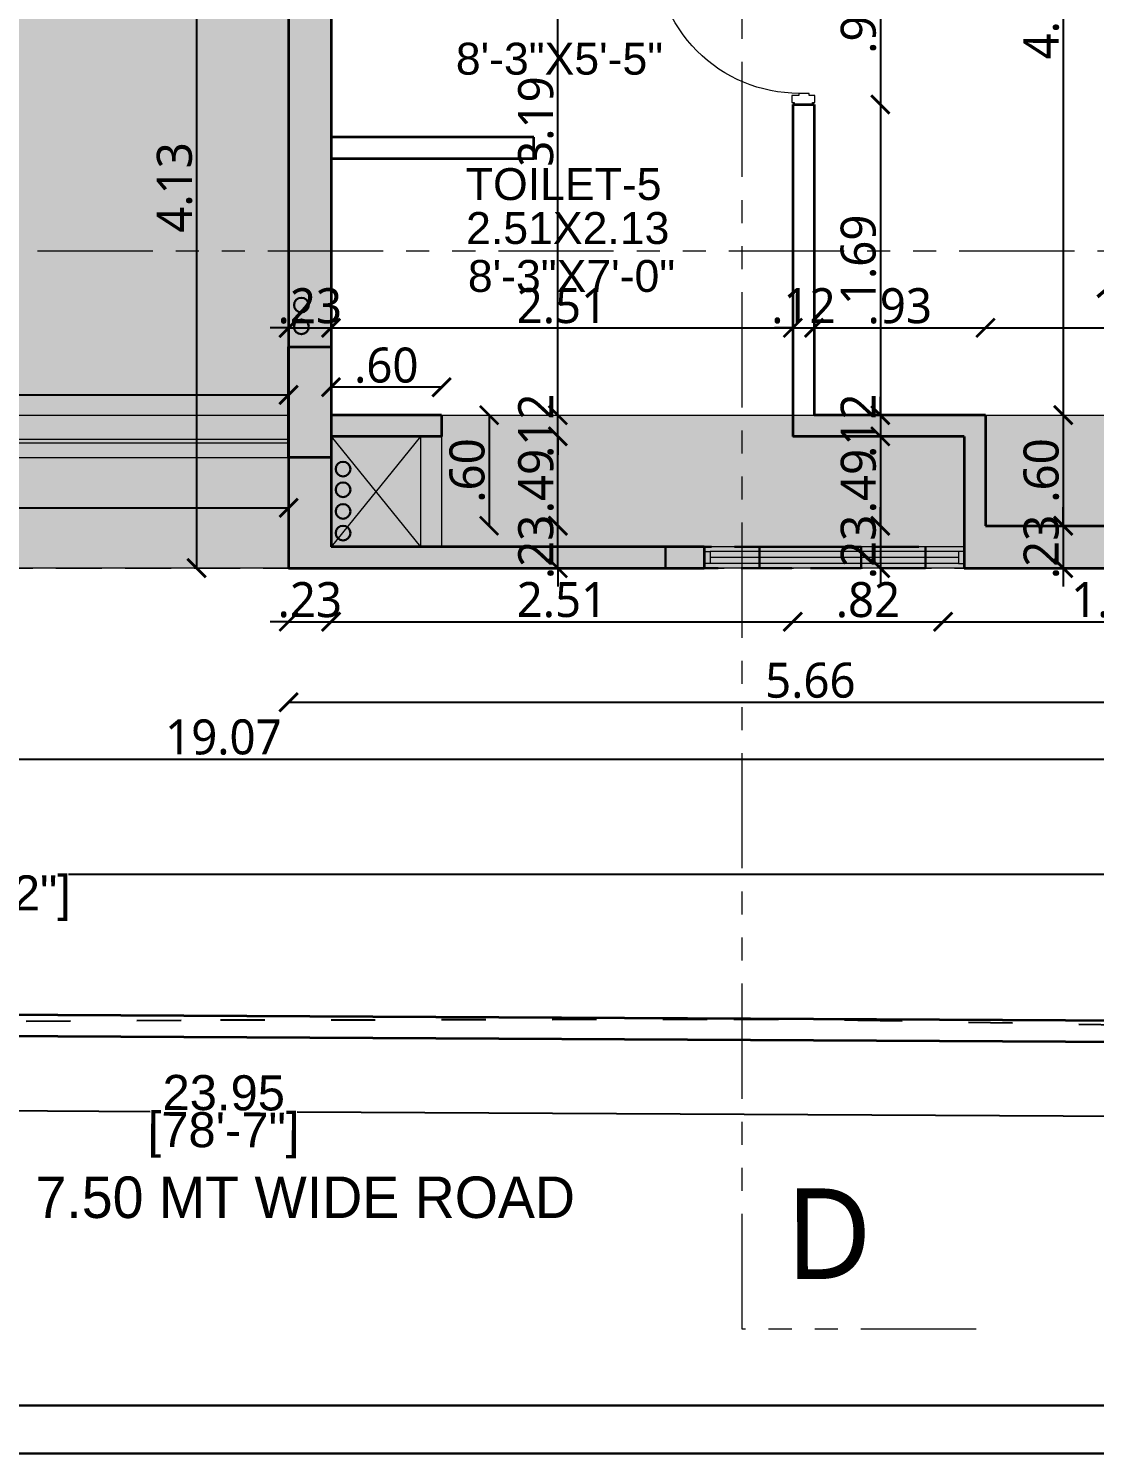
# Model space of a CAD drawing. Extents: x 2450 to 2649, y -7 to 131.
# Drawn here: x 2463.06 to 2468.84, y 77.87 to 85.6 of the extents above; entities that cross this region are included whole.
import ezdxf

# ---------------------------------------------------------------- set-up
doc = ezdxf.new("R2010")
doc.units = 0
doc.header["$MEASUREMENT"] = 0
doc.header["$PDMODE"] = 34
for name, pattern in [('ACAD_ISO03W100', [30, 12, -18]), ('HIDDEN', [0.375, 0.25, -0.125]), ('PHANTOM2', [1.25, 0.625, -0.125, 0.125, -0.125, 0.125, -0.125])]:
    doc.linetypes.add(name, pattern=pattern)
doc.layers.add('BAS LINE', color=130, linetype='Continuous')
for name, color, linetype, lineweight in [('COLUMN', 5, 'Continuous', 35), ('DOOR-WINDOW', 35, 'Continuous', 13), ('DROP', 35, 'Continuous', 13), ('masonary', 1, 'Continuous', 30), ('PIPE', 240, 'Continuous', 30), ('PLOT', 230, 'Continuous', 35), ('SECTION LINE', 3, 'PHANTOM2', 5), ('TEXT-1', 7, 'Continuous', 9), ('WALL', 30, 'Continuous', 35), ('WINDOW-LINE', 25, 'Continuous', 9)]:
    doc.layers.add(name, color=color, linetype=linetype, lineweight=lineweight)
for name, color, linetype, lineweight, true_color in [('COULMN HATCH', 7, 'Continuous', 13, 0xadadad), ('DIM_1', 7, 'Continuous', 13, 0x000000), ('HEATCH BEAM BOTTOM', 7, 'Continuous', 13, 0x92bdc9), ('R.C.C PROJATION', 7, 'HIDDEN', 13, 0xa32900), ('RAILING', 7, 'Continuous', 5, 0x994d00), ('SHEET', 7, 'Continuous', 30, 0x121212)]:
    doc.layers.add(name, color=color, linetype=linetype, lineweight=lineweight, true_color=true_color)
doc.styles.add('AR', font='arial.ttf')
doc.styles.add('ARIAL', font='arial.ttf')
doc.styles.add('COMPLEX', font='complex.shx')
doc.styles.get("Standard").update_dxf_attribs({"font": 'malgunsl.ttf'})
doc.dimstyles.new('2310', dxfattribs={"dimtxt": 0.19, "dimasz": 0.08, "dimexe": 0.18, "dimexo": 0.0625, "dimgap": 0.005, "dimtad": 0, "dimzin": 0, "dimdsep": 46, "dimtxsty": 'AR', "dimblk": 'ARCHTICK', "dimcen": 0.09, "dimse1": 1, "dimse2": 1, "dimaunit": 1, "dimadec": 4, "dimazin": 0, "dimtfac": 1, "dimtofl": 0, "dimtmove": 0, "dimatfit": 3, "dimfxl": 0.18, "dimtolj": 1, "dimtzin": 0, "dimarcsym": 0})
doc.dimstyles.new('R07', dxfattribs={"dimtxt": 0.19, "dimasz": 0.1, "dimexe": 0.18, "dimexo": 0.0625, "dimgap": 0.02, "dimtad": 1, "dimzin": 4, "dimdsep": 46, "dimtxsty": 'Standard', "dimblk": 'ARCHTICK', "dimcen": 0, "dimse1": 1, "dimse2": 1, "dimclrd": 256, "dimclre": 48, "dimclrt": 256, "dimadec": 0, "dimazin": 0, "dimtm": 1e-09, "dimtfac": 1, "dimtix": 1, "dimtmove": 1, "dimatfit": 3, "dimfxl": 0.18, "dimtolj": 1, "dimtzin": 0, "dimlwe": 15, "dimarcsym": 0})

# ---------------------------------------------------------------- blocks, each defined once
blk = doc.blocks.new('*U81')
at = {"layer": 'WINDOW-LINE'}
for p, q in [((175536.9, -38804.34), (175536.9, -38693.94)), ((175545.9, -38804.34), (175545.9, -38693.94))]:
    blk.add_line(p, q, dxfattribs=at)
at = {"layer": 'WINDOW-LINE', "color": 35, "true_color": 0x9d754d}
for p, q in [((175538.9, -38801.84), (175538.9, -38696.44)), ((175543.9, -38801.84), (175543.9, -38696.44))]:
    blk.add_line(p, q, dxfattribs=at)
at = {"layer": 'WINDOW-LINE', "color": 4, "true_color": 0x24ffff}
blk.add_line((175541.4, -38801.84), (175541.4, -38696.44), dxfattribs=at)
at = {"layer": 'WINDOW-LINE'}
for points in [[(175536.9, -38693.94), (175545.9, -38693.94), (175545.9, -38693.94), (175536.9, -38693.94)], [(175536.9, -38804.34), (175545.9, -38804.34), (175545.9, -38804.34), (175536.9, -38804.34)]]:
    blk.add_lwpolyline(points, close=True, dxfattribs=at)
at = {"layer": 'WINDOW-LINE', "color": 35, "true_color": 0x9d754d}
for points in [[(175538.9, -38693.94), (175543.9, -38693.94), (175543.9, -38696.44), (175538.9, -38696.44)], [(175538.9, -38804.34), (175543.9, -38804.34), (175543.9, -38801.84), (175538.9, -38801.84)]]:
    blk.add_lwpolyline(points, close=True, dxfattribs=at)
blk = doc.blocks.new('_ArchTick')
at = {"color": 0, "linetype": 'ByBlock', "const_width": 0.15}
blk.add_lwpolyline([(-0.5, -0.5), (0.5, 0.5)], dxfattribs=at)
blk = doc.blocks.new('*D3252')
at = {"layer": 'DEFPOINTS', "color": 0, "transparency": 16777216}
for p in [(2470.1301, 81.0104), (2455.1828, 80.6085), (2470.1301, 80.5315)]:
    blk.add_point(p, dxfattribs=at)
at = {"layer": 'DIM_1', "color": 0, "lineweight": -2, "transparency": 16777216}
for p, q in [((2455.1828, 81.0104), (2462.0359, 81.0104)), ((2470.1301, 81.0104), (2463.277, 81.0104))]:
    blk.add_line(p, q, dxfattribs=at)
at = {"layer": 'DIM_1', "color": 0, "lineweight": -2, "transparency": 16777216, "xscale": 0.08, "yscale": 0.08, "zscale": 0.08, "rotation": 180}
blk.add_blockref('_ArchTick', (2455.1828, 81.0104), dxfattribs=at)
at = {"layer": 'DIM_1', "color": 0, "lineweight": -2, "transparency": 16777216, "xscale": 0.08, "yscale": 0.08, "zscale": 0.08}
blk.add_blockref('_ArchTick', (2470.1301, 81.0104), dxfattribs=at)
at = {"layer": 'DIM_1', "color": 0, "transparency": 16777216, "char_height": 0.19, "attachment_point": 5, "style": 'AR'}
for s, insert in [('\\A1;14.95', (2462.6565, 81.1124)), ('\\A1;[49\'-0 1/2"]', (2462.6565, 80.8824))]:
    blk.add_mtext(s, dxfattribs=dict(at, insert=insert))
blk = doc.blocks.new('*D3256')
at = {"layer": 'DEFPOINTS', "color": 0, "transparency": 16777216}
for p in [(2452.1457, 80.1931), (2476.0943, 80.0688), (2452.1436, 79.786)]:
    blk.add_point(p, dxfattribs=at)
at = {"layer": 'DIM_1', "color": 0, "lineweight": -2, "transparency": 16777216}
for p, q in [((2452.1436, 79.786), (2463.7187, 79.7259)), ((2476.0922, 79.6617), (2464.5171, 79.7217))]:
    blk.add_line(p, q, dxfattribs=at)
at = {"layer": 'DIM_1', "color": 0, "lineweight": -2, "transparency": 16777216, "xscale": 0.08, "yscale": 0.08, "zscale": 0.08}
for p, rotation in [((2452.1436, 79.786), 179.7026659752107), ((2476.0922, 79.6617), 359.7026659752107)]:
    blk.add_blockref('_ArchTick', p, dxfattribs=dict(at, rotation=rotation))
at = {"layer": 'DIM_1', "color": 0, "transparency": 16777216, "char_height": 0.19, "attachment_point": 5, "rotation": 359.70267, "style": 'AR'}
for s, insert in [('\\A1;23.95', (2464.1184, 79.8259)), ('\\A1;[78\'-7"]', (2464.1172, 79.5971))]:
    blk.add_mtext(s, dxfattribs=dict(at, insert=insert))
blk = doc.blocks.new('*U14')
at = {"layer": 'DOOR-WINDOW'}
for points in [[(0.0492, 0.804), (0.0492, 0.0263), (0.0605, 0.0263), (0.0605, 0.804), (0.0492, 0.804)], [(0, 0.05), (0, -0.05), (0.0105, -0.05), (0.0105, -0.0625), (0.048, -0.0625), (0.048, -0.0313), (0.0605, -0.0313), (0.0605, 0.025), (0.048, 0.025), (0.048, 0.0625), (0.0105, 0.0625), (0.0105, 0.05)], [(0.9, 0.05), (0.9, -0.05), (0.8895, -0.05), (0.8895, -0.0625), (0.852, -0.0625), (0.852, -0.0313), (0.8395, -0.0313), (0.8395, 0.025), (0.852, 0.025), (0.852, 0.0625), (0.8895, 0.0625), (0.8895, 0.05)]]:
    blk.add_lwpolyline(points, close=True, dxfattribs=at)
blk.add_arc((0.0605, 0.025), 0.779, 360, 90.36666, dxfattribs=at)
blk = doc.blocks.new('*D3669')
at = {"layer": 'DEFPOINTS', "color": 0, "transparency": 16777216}
for p in [(2464.4701, 83.2724), (2464.7001, 83.2724), (2464.7001, 82.3817)]:
    blk.add_point(p, dxfattribs=at)
at = {"layer": 'DIM_1', "lineweight": -2, "transparency": 16777216}
for p, q in [((2464.4701, 82.3817), (2464.3701, 82.3817)), ((2464.4701, 82.3817), (2464.7001, 82.3817)), ((2464.7001, 82.3817), (2464.8001, 82.3817))]:
    blk.add_line(p, q, dxfattribs=at)
at = {"layer": 'DIM_1', "lineweight": -2, "transparency": 16777216, "xscale": 0.1, "yscale": 0.1, "zscale": 0.1}
blk.add_blockref('_ArchTick', (2464.4701, 82.3817), dxfattribs=at)
at = {"layer": 'DIM_1', "lineweight": -2, "transparency": 16777216, "xscale": 0.1, "yscale": 0.1, "zscale": 0.1, "rotation": 180}
blk.add_blockref('_ArchTick', (2464.7001, 82.3817), dxfattribs=at)
at = {"layer": 'DIM_1', "transparency": 16777216, "insert": (2464.5851, 82.5), "char_height": 0.19, "attachment_point": 5}
blk.add_mtext('\\A1;.23', dxfattribs=at)
blk = doc.blocks.new('*D3670')
at = {"layer": 'DEFPOINTS', "color": 0, "transparency": 16777216}
for p in [(2464.7001, 83.2724), (2467.2051, 82.6724), (2467.2051, 82.3817)]:
    blk.add_point(p, dxfattribs=at)
at = {"layer": 'DIM_1', "lineweight": -2, "transparency": 16777216}
blk.add_line((2464.7001, 82.3817), (2467.2051, 82.3817), dxfattribs=at)
at = {"layer": 'DIM_1', "lineweight": -2, "transparency": 16777216, "xscale": 0.1, "yscale": 0.1, "zscale": 0.1, "rotation": 180}
blk.add_blockref('_ArchTick', (2464.7001, 82.3817), dxfattribs=at)
at = {"layer": 'DIM_1', "lineweight": -2, "transparency": 16777216, "xscale": 0.1, "yscale": 0.1, "zscale": 0.1}
blk.add_blockref('_ArchTick', (2467.2051, 82.3817), dxfattribs=at)
at = {"layer": 'DIM_1', "transparency": 16777216, "insert": (2465.9526, 82.5005), "char_height": 0.19, "attachment_point": 5}
blk.add_mtext('\\A1;2.51', dxfattribs=at)
blk = doc.blocks.new('*D3671')
at = {"layer": 'DEFPOINTS', "color": 0, "transparency": 16777216}
for p in [(2467.2051, 82.6724), (2468.0201, 82.6724), (2468.0201, 82.3817)]:
    blk.add_point(p, dxfattribs=at)
at = {"layer": 'DIM_1', "lineweight": -2, "transparency": 16777216}
blk.add_line((2467.2051, 82.3817), (2468.0201, 82.3817), dxfattribs=at)
at = {"layer": 'DIM_1', "lineweight": -2, "transparency": 16777216, "xscale": 0.1, "yscale": 0.1, "zscale": 0.1, "rotation": 180}
blk.add_blockref('_ArchTick', (2467.2051, 82.3817), dxfattribs=at)
at = {"layer": 'DIM_1', "lineweight": -2, "transparency": 16777216, "xscale": 0.1, "yscale": 0.1, "zscale": 0.1}
blk.add_blockref('_ArchTick', (2468.0201, 82.3817), dxfattribs=at)
at = {"layer": 'DIM_1', "transparency": 16777216, "insert": (2467.6126, 82.5), "char_height": 0.19, "attachment_point": 5}
blk.add_mtext('\\A1;.82', dxfattribs=at)
blk = doc.blocks.new('*D3672')
at = {"layer": 'DEFPOINTS', "color": 0, "transparency": 16777216}
for p in [(2469.9001, 83.0874), (2468.0201, 82.6724), (2469.9001, 82.3817)]:
    blk.add_point(p, dxfattribs=at)
at = {"layer": 'DIM_1', "lineweight": -2, "transparency": 16777216}
blk.add_line((2468.0201, 82.3817), (2469.9001, 82.3817), dxfattribs=at)
at = {"layer": 'DIM_1', "lineweight": -2, "transparency": 16777216, "xscale": 0.1, "yscale": 0.1, "zscale": 0.1, "rotation": 180}
blk.add_blockref('_ArchTick', (2468.0201, 82.3817), dxfattribs=at)
at = {"layer": 'DIM_1', "lineweight": -2, "transparency": 16777216, "xscale": 0.1, "yscale": 0.1, "zscale": 0.1}
blk.add_blockref('_ArchTick', (2469.9001, 82.3817), dxfattribs=at)
at = {"layer": 'DIM_1', "transparency": 16777216, "insert": (2468.9601, 82.5005), "char_height": 0.19, "attachment_point": 5}
blk.add_mtext('\\A1;1.88', dxfattribs=at)
blk = doc.blocks.new('*D3677')
at = {"layer": 'DEFPOINTS', "color": 0, "transparency": 16777216}
for p in [(2464.4701, 82.9724), (2470.1301, 82.9724), (2470.1301, 81.9447)]:
    blk.add_point(p, dxfattribs=at)
at = {"layer": 'DIM_1', "lineweight": -2, "transparency": 16777216}
blk.add_line((2464.4701, 81.9447), (2470.1301, 81.9447), dxfattribs=at)
at = {"layer": 'DIM_1', "lineweight": -2, "transparency": 16777216, "xscale": 0.1, "yscale": 0.1, "zscale": 0.1, "rotation": 180}
blk.add_blockref('_ArchTick', (2464.4701, 81.9447), dxfattribs=at)
at = {"layer": 'DIM_1', "lineweight": -2, "transparency": 16777216, "xscale": 0.1, "yscale": 0.1, "zscale": 0.1}
blk.add_blockref('_ArchTick', (2470.1301, 81.9447), dxfattribs=at)
at = {"layer": 'DIM_1', "transparency": 16777216, "insert": (2467.3001, 82.0629), "char_height": 0.19, "attachment_point": 5}
blk.add_mtext('\\A1;5.66', dxfattribs=at)
blk = doc.blocks.new('*D3680')
at = {"layer": 'DEFPOINTS', "color": 0, "transparency": 16777216}
for p in [(2464.4701, 83.9724), (2464.4701, 83.6119), (2458.7028, 83.5024)]:
    blk.add_point(p, dxfattribs=at)
at = {"layer": 'DIM_1', "lineweight": -2, "transparency": 16777216}
blk.add_line((2458.7028, 83.6119), (2464.4701, 83.6119), dxfattribs=at)
at = {"layer": 'DIM_1', "lineweight": -2, "transparency": 16777216, "xscale": 0.1, "yscale": 0.1, "zscale": 0.1, "rotation": 180}
blk.add_blockref('_ArchTick', (2458.7028, 83.6119), dxfattribs=at)
at = {"layer": 'DIM_1', "lineweight": -2, "transparency": 16777216, "xscale": 0.1, "yscale": 0.1, "zscale": 0.1}
blk.add_blockref('_ArchTick', (2464.4701, 83.6119), dxfattribs=at)
at = {"layer": 'DIM_1', "transparency": 16777216, "insert": (2461.5865, 83.7285), "char_height": 0.19, "attachment_point": 5}
blk.add_mtext('\\A1;5.77', dxfattribs=at)
blk = doc.blocks.new('*D3314')
at = {"layer": 'DEFPOINTS', "color": 0, "transparency": 16777216}
for p in [(2464.4701, 86.8024), (2463.971, 82.6724), (2464.4701, 82.6724)]:
    blk.add_point(p, dxfattribs=at)
at = {"layer": 'DIM_1', "lineweight": -2, "transparency": 16777216}
blk.add_line((2463.971, 86.8024), (2463.971, 82.6724), dxfattribs=at)
at = {"layer": 'DIM_1', "lineweight": -2, "transparency": 16777216, "xscale": 0.1, "yscale": 0.1, "zscale": 0.1}
for p, rotation in [((2463.971, 86.8024), 90), ((2463.971, 82.6724), 270)]:
    blk.add_blockref('_ArchTick', p, dxfattribs=dict(at, rotation=rotation))
at = {"layer": 'DIM_1', "transparency": 16777216, "insert": (2463.8522, 84.7374), "char_height": 0.19, "attachment_point": 5, "rotation": 90}
blk.add_mtext('\\A1;4.13', dxfattribs=at)
blk = doc.blocks.new('*D3326')
at = {"layer": 'DEFPOINTS', "color": 0, "transparency": 16777216}
for p in [(2467.2626, 86.0874), (2467.2626, 85.1874), (2467.6797, 85.1874)]:
    blk.add_point(p, dxfattribs=at)
at = {"layer": 'DIM_1', "lineweight": -2, "transparency": 16777216}
blk.add_line((2467.6797, 86.0874), (2467.6797, 85.1874), dxfattribs=at)
at = {"layer": 'DIM_1', "lineweight": -2, "transparency": 16777216, "xscale": 0.1, "yscale": 0.1, "zscale": 0.1}
for p, rotation in [((2467.6797, 86.0874), 90), ((2467.6797, 85.1874), 270)]:
    blk.add_blockref('_ArchTick', p, dxfattribs=dict(at, rotation=rotation))
at = {"layer": 'DIM_1', "transparency": 16777216, "insert": (2467.5614, 85.6374), "char_height": 0.19, "attachment_point": 5, "rotation": 90}
blk.add_mtext('\\A1;.90', dxfattribs=at)
blk = doc.blocks.new('*D3327')
at = {"layer": 'DEFPOINTS', "color": 0, "transparency": 16777216}
for p in [(2467.2626, 85.1874), (2467.3201, 83.5024), (2467.6797, 83.5024)]:
    blk.add_point(p, dxfattribs=at)
at = {"layer": 'DIM_1', "lineweight": -2, "transparency": 16777216}
blk.add_line((2467.6797, 85.1874), (2467.6797, 83.5024), dxfattribs=at)
at = {"layer": 'DIM_1', "lineweight": -2, "transparency": 16777216, "xscale": 0.1, "yscale": 0.1, "zscale": 0.1}
for p, rotation in [((2467.6797, 85.1874), 90), ((2467.6797, 83.5024), 270)]:
    blk.add_blockref('_ArchTick', p, dxfattribs=dict(at, rotation=rotation))
at = {"layer": 'DIM_1', "transparency": 16777216, "insert": (2467.561, 84.3449), "char_height": 0.19, "attachment_point": 5, "rotation": 90}
blk.add_mtext('\\A1;1.69', dxfattribs=at)
blk = doc.blocks.new('*D3328')
at = {"layer": 'DEFPOINTS', "color": 0, "transparency": 16777216}
for p in [(2467.3201, 83.5024), (2467.3201, 83.3874), (2467.6797, 83.3874)]:
    blk.add_point(p, dxfattribs=at)
at = {"layer": 'DIM_1', "lineweight": -2, "transparency": 16777216}
for p, q in [((2467.6797, 83.5024), (2467.6797, 83.6024)), ((2467.6797, 83.5024), (2467.6797, 83.3874)), ((2467.6797, 83.3874), (2467.6797, 83.2874))]:
    blk.add_line(p, q, dxfattribs=at)
at = {"layer": 'DIM_1', "lineweight": -2, "transparency": 16777216, "xscale": 0.1, "yscale": 0.1, "zscale": 0.1}
for p, rotation in [((2467.6797, 83.5024), 270), ((2467.6797, 83.3874), 90)]:
    blk.add_blockref('_ArchTick', p, dxfattribs=dict(at, rotation=rotation))
at = {"layer": 'DIM_1', "transparency": 16777216, "insert": (2467.5612, 83.4449), "char_height": 0.19, "attachment_point": 5, "rotation": 90}
blk.add_mtext('\\A1;.12', dxfattribs=at)
blk = doc.blocks.new('*D3329')
at = {"layer": 'DEFPOINTS', "color": 0, "transparency": 16777216}
for p in [(2467.3201, 83.3874), (2467.2051, 82.9024), (2467.6797, 82.9024)]:
    blk.add_point(p, dxfattribs=at)
at = {"layer": 'DIM_1', "lineweight": -2, "transparency": 16777216}
blk.add_line((2467.6797, 83.3874), (2467.6797, 82.9024), dxfattribs=at)
at = {"layer": 'DIM_1', "lineweight": -2, "transparency": 16777216, "xscale": 0.1, "yscale": 0.1, "zscale": 0.1}
for p, rotation in [((2467.6797, 83.3874), 90), ((2467.6797, 82.9024), 270)]:
    blk.add_blockref('_ArchTick', p, dxfattribs=dict(at, rotation=rotation))
at = {"layer": 'DIM_1', "transparency": 16777216, "insert": (2467.5615, 83.1449), "char_height": 0.19, "attachment_point": 5, "rotation": 90}
blk.add_mtext('\\A1;.49', dxfattribs=at)
blk = doc.blocks.new('*D3330')
at = {"layer": 'DEFPOINTS', "color": 0, "transparency": 16777216}
for p in [(2467.2051, 82.9024), (2467.2051, 82.6724), (2467.6797, 82.6724)]:
    blk.add_point(p, dxfattribs=at)
at = {"layer": 'DIM_1', "lineweight": -2, "transparency": 16777216}
for p, q in [((2467.6797, 82.9024), (2467.6797, 83.0024)), ((2467.6797, 82.9024), (2467.6797, 82.6724)), ((2467.6797, 82.6724), (2467.6797, 82.5724))]:
    blk.add_line(p, q, dxfattribs=at)
at = {"layer": 'DIM_1', "lineweight": -2, "transparency": 16777216, "xscale": 0.1, "yscale": 0.1, "zscale": 0.1}
for p, rotation in [((2467.6797, 82.9024), 270), ((2467.6797, 82.6724), 90)]:
    blk.add_blockref('_ArchTick', p, dxfattribs=dict(at, rotation=rotation))
at = {"layer": 'DIM_1', "transparency": 16777216, "insert": (2467.5614, 82.7874), "char_height": 0.19, "attachment_point": 5, "rotation": 90}
blk.add_mtext('\\A1;.23', dxfattribs=at)
blk = doc.blocks.new('*D3331')
at = {"layer": 'DEFPOINTS', "color": 0, "transparency": 16777216}
for p in [(2465.9305, 82.9024), (2466.1001, 82.9024), (2466.1001, 82.6724)]:
    blk.add_point(p, dxfattribs=at)
at = {"layer": 'DIM_1', "lineweight": -2, "transparency": 16777216}
for p, q in [((2465.9305, 82.9024), (2465.9305, 83.0024)), ((2465.9305, 82.6724), (2465.9305, 82.9024)), ((2465.9305, 82.6724), (2465.9305, 82.5724))]:
    blk.add_line(p, q, dxfattribs=at)
at = {"layer": 'DIM_1', "lineweight": -2, "transparency": 16777216, "xscale": 0.1, "yscale": 0.1, "zscale": 0.1}
for p, rotation in [((2465.9305, 82.9024), 270), ((2465.9305, 82.6724), 90)]:
    blk.add_blockref('_ArchTick', p, dxfattribs=dict(at, rotation=rotation))
at = {"layer": 'DIM_1', "transparency": 16777216, "insert": (2465.8122, 82.7874), "char_height": 0.19, "attachment_point": 5, "rotation": 90}
blk.add_mtext('\\A1;.23', dxfattribs=at)
blk = doc.blocks.new('*D3332')
at = {"layer": 'DEFPOINTS', "color": 0, "transparency": 16777216}
for p in [(2465.3001, 83.3874), (2465.9305, 83.3874), (2466.1001, 82.9024)]:
    blk.add_point(p, dxfattribs=at)
at = {"layer": 'DIM_1', "lineweight": -2, "transparency": 16777216}
blk.add_line((2465.9305, 82.9024), (2465.9305, 83.3874), dxfattribs=at)
at = {"layer": 'DIM_1', "lineweight": -2, "transparency": 16777216, "xscale": 0.1, "yscale": 0.1, "zscale": 0.1}
for p, rotation in [((2465.9305, 83.3874), 90), ((2465.9305, 82.9024), 270)]:
    blk.add_blockref('_ArchTick', p, dxfattribs=dict(at, rotation=rotation))
at = {"layer": 'DIM_1', "transparency": 16777216, "insert": (2465.8122, 83.1449), "char_height": 0.19, "attachment_point": 5, "rotation": 90}
blk.add_mtext('\\A1;.49', dxfattribs=at)
blk = doc.blocks.new('*D3333')
at = {"layer": 'DEFPOINTS', "color": 0, "transparency": 16777216}
for p in [(2465.3001, 83.5024), (2465.9305, 83.5024), (2465.3001, 83.3874)]:
    blk.add_point(p, dxfattribs=at)
at = {"layer": 'DIM_1', "lineweight": -2, "transparency": 16777216}
for p, q in [((2465.9305, 83.5024), (2465.9305, 83.6024)), ((2465.9305, 83.3874), (2465.9305, 83.5024)), ((2465.9305, 83.3874), (2465.9305, 83.2874))]:
    blk.add_line(p, q, dxfattribs=at)
at = {"layer": 'DIM_1', "lineweight": -2, "transparency": 16777216, "xscale": 0.1, "yscale": 0.1, "zscale": 0.1}
for p, rotation in [((2465.9305, 83.5024), 270), ((2465.9305, 83.3874), 90)]:
    blk.add_blockref('_ArchTick', p, dxfattribs=dict(at, rotation=rotation))
at = {"layer": 'DIM_1', "transparency": 16777216, "insert": (2465.812, 83.4449), "char_height": 0.19, "attachment_point": 5, "rotation": 90}
blk.add_mtext('\\A1;.12', dxfattribs=at)
blk = doc.blocks.new('*D3334')
at = {"layer": 'DEFPOINTS', "color": 0, "transparency": 16777216}
for p in [(2465.5626, 86.6874), (2465.9305, 86.6874), (2465.3001, 83.5024)]:
    blk.add_point(p, dxfattribs=at)
at = {"layer": 'DIM_1', "lineweight": -2, "transparency": 16777216}
blk.add_line((2465.9305, 83.5024), (2465.9305, 86.6874), dxfattribs=at)
at = {"layer": 'DIM_1', "lineweight": -2, "transparency": 16777216, "xscale": 0.1, "yscale": 0.1, "zscale": 0.1}
for p, rotation in [((2465.9305, 86.6874), 90), ((2465.9305, 83.5024), 270)]:
    blk.add_blockref('_ArchTick', p, dxfattribs=dict(at, rotation=rotation))
at = {"layer": 'DIM_1', "transparency": 16777216, "insert": (2465.8116, 85.0949), "char_height": 0.19, "attachment_point": 5, "rotation": 90}
blk.add_mtext('\\A1;3.19', dxfattribs=at)
blk = doc.blocks.new('*D3348')
at = {"layer": 'DEFPOINTS', "color": 0, "transparency": 16777216}
for p in [(2468.3401, 87.8524), (2468.2501, 83.5024), (2468.6716, 83.5024)]:
    blk.add_point(p, dxfattribs=at)
at = {"layer": 'DIM_1', "lineweight": -2, "transparency": 16777216}
blk.add_line((2468.6716, 87.8524), (2468.6716, 83.5024), dxfattribs=at)
at = {"layer": 'DIM_1', "lineweight": -2, "transparency": 16777216, "xscale": 0.1, "yscale": 0.1, "zscale": 0.1}
for p, rotation in [((2468.6716, 87.8524), 90), ((2468.6716, 83.5024), 270)]:
    blk.add_blockref('_ArchTick', p, dxfattribs=dict(at, rotation=rotation))
at = {"layer": 'DIM_1', "transparency": 16777216, "insert": (2468.5533, 85.6774), "char_height": 0.19, "attachment_point": 5, "rotation": 90}
blk.add_mtext('\\A1;4.35', dxfattribs=at)
blk = doc.blocks.new('*D3349')
at = {"layer": 'DEFPOINTS', "color": 0, "transparency": 16777216}
for p in [(2468.2501, 83.5024), (2468.2501, 82.9024), (2468.6716, 82.9024)]:
    blk.add_point(p, dxfattribs=at)
at = {"layer": 'DIM_1', "lineweight": -2, "transparency": 16777216}
blk.add_line((2468.6716, 83.5024), (2468.6716, 82.9024), dxfattribs=at)
at = {"layer": 'DIM_1', "lineweight": -2, "transparency": 16777216, "xscale": 0.1, "yscale": 0.1, "zscale": 0.1}
for p, rotation in [((2468.6716, 83.5024), 90), ((2468.6716, 82.9024), 270)]:
    blk.add_blockref('_ArchTick', p, dxfattribs=dict(at, rotation=rotation))
at = {"layer": 'DIM_1', "transparency": 16777216, "insert": (2468.5533, 83.2024), "char_height": 0.19, "attachment_point": 5, "rotation": 90}
blk.add_mtext('\\A1;.60', dxfattribs=at)
blk = doc.blocks.new('*D3350')
at = {"layer": 'DEFPOINTS', "color": 0, "transparency": 16777216}
for p in [(2468.2501, 82.9024), (2468.2501, 82.6724), (2468.6716, 82.6724)]:
    blk.add_point(p, dxfattribs=at)
at = {"layer": 'DIM_1', "lineweight": -2, "transparency": 16777216}
for p, q in [((2468.6716, 82.9024), (2468.6716, 83.0024)), ((2468.6716, 82.9024), (2468.6716, 82.6724)), ((2468.6716, 82.6724), (2468.6716, 82.5724))]:
    blk.add_line(p, q, dxfattribs=at)
at = {"layer": 'DIM_1', "lineweight": -2, "transparency": 16777216, "xscale": 0.1, "yscale": 0.1, "zscale": 0.1}
for p, rotation in [((2468.6716, 82.9024), 270), ((2468.6716, 82.6724), 90)]:
    blk.add_blockref('_ArchTick', p, dxfattribs=dict(at, rotation=rotation))
at = {"layer": 'DIM_1', "transparency": 16777216, "insert": (2468.5533, 82.7874), "char_height": 0.19, "attachment_point": 5, "rotation": 90}
blk.add_mtext('\\A1;.23', dxfattribs=at)
blk = doc.blocks.new('*D3812')
at = {"layer": 'DEFPOINTS', "color": 0, "transparency": 16777216}
for p in [(2464.7001, 83.976), (2464.4701, 83.8724), (2464.7001, 83.8724)]:
    blk.add_point(p, dxfattribs=at)
at = {"layer": 'DIM_1', "lineweight": -2, "transparency": 16777216}
for p, q in [((2464.4701, 83.976), (2464.3701, 83.976)), ((2464.4701, 83.976), (2464.7001, 83.976)), ((2464.7001, 83.976), (2464.8001, 83.976))]:
    blk.add_line(p, q, dxfattribs=at)
at = {"layer": 'DIM_1', "lineweight": -2, "transparency": 16777216, "xscale": 0.1, "yscale": 0.1, "zscale": 0.1}
blk.add_blockref('_ArchTick', (2464.4701, 83.976), dxfattribs=at)
at = {"layer": 'DIM_1', "lineweight": -2, "transparency": 16777216, "xscale": 0.1, "yscale": 0.1, "zscale": 0.1, "rotation": 180}
blk.add_blockref('_ArchTick', (2464.7001, 83.976), dxfattribs=at)
at = {"layer": 'DIM_1', "transparency": 16777216, "insert": (2464.5851, 84.0943), "char_height": 0.19, "attachment_point": 5}
blk.add_mtext('\\A1;.23', dxfattribs=at)
blk = doc.blocks.new('*D3813')
at = {"layer": 'DEFPOINTS', "color": 0, "transparency": 16777216}
for p in [(2467.2051, 83.976), (2464.7001, 83.8724), (2467.2051, 83.3874)]:
    blk.add_point(p, dxfattribs=at)
at = {"layer": 'DIM_1', "lineweight": -2, "transparency": 16777216}
blk.add_line((2464.7001, 83.976), (2467.2051, 83.976), dxfattribs=at)
at = {"layer": 'DIM_1', "lineweight": -2, "transparency": 16777216, "xscale": 0.1, "yscale": 0.1, "zscale": 0.1, "rotation": 180}
blk.add_blockref('_ArchTick', (2464.7001, 83.976), dxfattribs=at)
at = {"layer": 'DIM_1', "lineweight": -2, "transparency": 16777216, "xscale": 0.1, "yscale": 0.1, "zscale": 0.1}
blk.add_blockref('_ArchTick', (2467.2051, 83.976), dxfattribs=at)
at = {"layer": 'DIM_1', "transparency": 16777216, "insert": (2465.9526, 84.0948), "char_height": 0.19, "attachment_point": 5}
blk.add_mtext('\\A1;2.51', dxfattribs=at)
blk = doc.blocks.new('*D3814')
at = {"layer": 'DEFPOINTS', "color": 0, "transparency": 16777216}
for p in [(2467.3201, 83.976), (2467.3201, 83.5024), (2467.2051, 83.3874)]:
    blk.add_point(p, dxfattribs=at)
at = {"layer": 'DIM_1', "lineweight": -2, "transparency": 16777216}
for p, q in [((2467.2051, 83.976), (2467.1051, 83.976)), ((2467.2051, 83.976), (2467.3201, 83.976)), ((2467.3201, 83.976), (2467.4201, 83.976))]:
    blk.add_line(p, q, dxfattribs=at)
at = {"layer": 'DIM_1', "lineweight": -2, "transparency": 16777216, "xscale": 0.1, "yscale": 0.1, "zscale": 0.1}
blk.add_blockref('_ArchTick', (2467.2051, 83.976), dxfattribs=at)
at = {"layer": 'DIM_1', "lineweight": -2, "transparency": 16777216, "xscale": 0.1, "yscale": 0.1, "zscale": 0.1, "rotation": 180}
blk.add_blockref('_ArchTick', (2467.3201, 83.976), dxfattribs=at)
at = {"layer": 'DIM_1', "transparency": 16777216, "insert": (2467.2626, 84.0945), "char_height": 0.19, "attachment_point": 5}
blk.add_mtext('\\A1;.12', dxfattribs=at)
blk = doc.blocks.new('*D3815')
at = {"layer": 'DEFPOINTS', "color": 0, "transparency": 16777216}
for p in [(2468.2501, 83.976), (2467.3201, 83.5024), (2468.2501, 83.5024)]:
    blk.add_point(p, dxfattribs=at)
at = {"layer": 'DIM_1', "lineweight": -2, "transparency": 16777216}
blk.add_line((2467.3201, 83.976), (2468.2501, 83.976), dxfattribs=at)
at = {"layer": 'DIM_1', "lineweight": -2, "transparency": 16777216, "xscale": 0.1, "yscale": 0.1, "zscale": 0.1, "rotation": 180}
blk.add_blockref('_ArchTick', (2467.3201, 83.976), dxfattribs=at)
at = {"layer": 'DIM_1', "lineweight": -2, "transparency": 16777216, "xscale": 0.1, "yscale": 0.1, "zscale": 0.1}
blk.add_blockref('_ArchTick', (2468.2501, 83.976), dxfattribs=at)
at = {"layer": 'DIM_1', "transparency": 16777216, "insert": (2467.7851, 84.0943), "char_height": 0.19, "attachment_point": 5}
blk.add_mtext('\\A1;.93', dxfattribs=at)
blk = doc.blocks.new('*D3816')
at = {"layer": 'DEFPOINTS', "color": 0, "transparency": 16777216}
for p in [(2469.9001, 83.976), (2468.2501, 83.5024), (2469.9001, 83.5024)]:
    blk.add_point(p, dxfattribs=at)
at = {"layer": 'DIM_1', "lineweight": -2, "transparency": 16777216}
blk.add_line((2468.2501, 83.976), (2469.9001, 83.976), dxfattribs=at)
at = {"layer": 'DIM_1', "lineweight": -2, "transparency": 16777216, "xscale": 0.1, "yscale": 0.1, "zscale": 0.1, "rotation": 180}
blk.add_blockref('_ArchTick', (2468.2501, 83.976), dxfattribs=at)
at = {"layer": 'DIM_1', "lineweight": -2, "transparency": 16777216, "xscale": 0.1, "yscale": 0.1, "zscale": 0.1}
blk.add_blockref('_ArchTick', (2469.9001, 83.976), dxfattribs=at)
at = {"layer": 'DIM_1', "transparency": 16777216, "insert": (2469.0751, 84.0948), "char_height": 0.19, "attachment_point": 5}
blk.add_mtext('\\A1;1.65', dxfattribs=at)
blk = doc.blocks.new('*D3821')
at = {"layer": 'DEFPOINTS', "color": 0, "transparency": 16777216}
for p in [(2464.7001, 83.6539), (2464.7001, 83.5024), (2465.3001, 83.5024)]:
    blk.add_point(p, dxfattribs=at)
at = {"layer": 'DIM_1', "lineweight": -2, "transparency": 16777216}
blk.add_line((2465.3001, 83.6539), (2464.7001, 83.6539), dxfattribs=at)
at = {"layer": 'DIM_1', "lineweight": -2, "transparency": 16777216, "xscale": 0.1, "yscale": 0.1, "zscale": 0.1, "rotation": 180}
blk.add_blockref('_ArchTick', (2464.7001, 83.6539), dxfattribs=at)
at = {"layer": 'DIM_1', "lineweight": -2, "transparency": 16777216, "xscale": 0.1, "yscale": 0.1, "zscale": 0.1}
blk.add_blockref('_ArchTick', (2465.3001, 83.6539), dxfattribs=at)
at = {"layer": 'DIM_1', "transparency": 16777216, "insert": (2465.0001, 83.7721), "char_height": 0.19, "attachment_point": 5}
blk.add_mtext('\\A1;.60', dxfattribs=at)
blk = doc.blocks.new('*D3822')
at = {"layer": 'DEFPOINTS', "color": 0, "transparency": 16777216}
for p in [(2465.0455, 83.5024), (2465.0455, 82.9024), (2465.5577, 82.9024)]:
    blk.add_point(p, dxfattribs=at)
at = {"layer": 'DIM_1', "lineweight": -2, "transparency": 16777216}
blk.add_line((2465.5577, 83.5024), (2465.5577, 82.9024), dxfattribs=at)
at = {"layer": 'DIM_1', "lineweight": -2, "transparency": 16777216, "xscale": 0.1, "yscale": 0.1, "zscale": 0.1}
for p, rotation in [((2465.5577, 83.5024), 90), ((2465.5577, 82.9024), 270)]:
    blk.add_blockref('_ArchTick', p, dxfattribs=dict(at, rotation=rotation))
at = {"layer": 'DIM_1', "transparency": 16777216, "insert": (2465.4394, 83.2024), "char_height": 0.19, "attachment_point": 5, "rotation": 90}
blk.add_mtext('\\A1;.60', dxfattribs=at)
blk = doc.blocks.new('*D3836')
at = {"layer": 'DEFPOINTS', "color": 0, "transparency": 16777216}
for p in [(2454.5828, 86.8899), (2473.6501, 86.8899), (2473.6501, 81.6365)]:
    blk.add_point(p, dxfattribs=at)
at = {"layer": 'DIM_1', "lineweight": -2, "transparency": 16777216}
blk.add_line((2454.5828, 81.6365), (2473.6501, 81.6365), dxfattribs=at)
at = {"layer": 'DIM_1', "lineweight": -2, "transparency": 16777216, "xscale": 0.1, "yscale": 0.1, "zscale": 0.1, "rotation": 180}
blk.add_blockref('_ArchTick', (2454.5828, 81.6365), dxfattribs=at)
at = {"layer": 'DIM_1', "lineweight": -2, "transparency": 16777216, "xscale": 0.1, "yscale": 0.1, "zscale": 0.1}
blk.add_blockref('_ArchTick', (2473.6501, 81.6365), dxfattribs=at)
at = {"layer": 'DIM_1', "transparency": 16777216, "insert": (2464.1165, 81.7553), "char_height": 0.19, "attachment_point": 5}
blk.add_mtext('\\A1;19.07', dxfattribs=at)
blk = doc.blocks.new('*D4140')
at = {"layer": 'DEFPOINTS', "color": 0, "transparency": 16777216}
for p in [(2458.4728, 83.2724), (2464.4701, 83.2724), (2464.4701, 82.9998)]:
    blk.add_point(p, dxfattribs=at)
at = {"layer": 'DIM_1', "lineweight": -2, "transparency": 16777216}
blk.add_line((2458.4728, 82.9998), (2464.4701, 82.9998), dxfattribs=at)
at = {"layer": 'DIM_1', "lineweight": -2, "transparency": 16777216, "xscale": 0.1, "yscale": 0.1, "zscale": 0.1, "rotation": 180}
blk.add_blockref('_ArchTick', (2458.4728, 82.9998), dxfattribs=at)
at = {"layer": 'DIM_1', "lineweight": -2, "transparency": 16777216, "xscale": 0.1, "yscale": 0.1, "zscale": 0.1}
blk.add_blockref('_ArchTick', (2464.4701, 82.9998), dxfattribs=at)
at = {"layer": 'DIM_1', "transparency": 16777216, "insert": (2461.4715, 83.1181), "char_height": 0.19, "attachment_point": 5}
blk.add_mtext('\\A1;6.00', dxfattribs=at)

msp = doc.modelspace()

# ---------------------------------------------------------------- hatches: boundary and pattern name
at = {"layer": 'COULMN HATCH', "ltscale": 0.001}
h = msp.add_hatch(color=256, dxfattribs=at)
h.dxf.hatch_style = 1
h.paths.add_polyline_path([(2463.5601, 97.7224), (2463.5601, 97.4924), (2463.0351, 97.4924), (2463.0351, 97.7224)])
h.paths.add_polyline_path([(2460.5928, 98.1624), (2460.8228, 98.1624), (2460.8228, 97.6374), (2460.5928, 97.6374)])
h.paths.add_polyline_path([(2455.1828, 98.4574), (2455.4128, 98.4574), (2455.4128, 97.9324), (2455.1828, 97.9324)])
h.paths.add_polyline_path([(2463.1501, 93.4524), (2462.9201, 93.4524), (2462.9201, 94.2024), (2463.1501, 94.2024)])
h.paths.add_polyline_path([(2460.8228, 93.4524), (2460.5928, 93.4524), (2460.5928, 94.2024), (2460.8228, 94.2024)])
h.paths.add_polyline_path([(2455.1828, 93.6824), (2455.4128, 93.6824), (2455.4128, 93.0824), (2455.1828, 93.0824)])
h.paths.add_polyline_path([(2460.8228, 90.8074), (2460.5928, 90.8074), (2460.5928, 91.5574), (2460.8228, 91.5574)])
h.paths.add_polyline_path([(2455.1828, 91.6324), (2455.4128, 91.6324), (2455.4128, 91.1074), (2455.1828, 91.1074)])
h.paths.add_polyline_path([(2465.2201, 88.0824), (2465.2201, 87.8524), (2464.4701, 87.8524), (2464.4701, 88.0824)])
h.paths.add_polyline_path([(2460.5928, 87.2274), (2460.8228, 87.2274), (2460.8228, 86.6274), (2460.5928, 86.6274)])
h.paths.add_polyline_path([(2455.7828, 86.8574), (2455.7828, 86.6274), (2455.1828, 86.6274), (2455.1828, 86.8574)])
h.paths.add_polyline_path([(2464.4701, 83.8724), (2464.7001, 83.8724), (2464.7001, 83.2724), (2464.4701, 83.2724)])
h.paths.add_polyline_path([(2472.8201, 88.0824), (2473.0501, 88.0824), (2473.0501, 87.5574), (2472.8201, 87.5574)])
h.paths.add_polyline_path([(2470.1301, 88.0824), (2470.1301, 87.8524), (2469.5301, 87.8524), (2469.5301, 88.0824)])
h.paths.add_polyline_path([(2468.0201, 97.9424), (2468.0201, 97.4924), (2468.2501, 97.4924), (2468.2501, 97.9424)])
h.paths.add_polyline_path([(2473.0501, 97.1974), (2472.8201, 97.1974), (2472.8201, 97.7224), (2473.0501, 97.7224)])
h.paths.add_polyline_path([(2472.8201, 94.0524), (2473.0501, 94.0524), (2473.0501, 93.4524), (2472.8201, 93.4524)])
h.paths.add_polyline_path([(2467.7201, 93.4524), (2467.7201, 93.6824), (2468.4701, 93.6824), (2468.4701, 93.4524)])
h.paths.add_polyline_path([(2469.9001, 83.5024), (2470.1301, 83.5024), (2470.1301, 83.2724), (2469.9001, 83.2724)])
at = {"layer": 'HEATCH BEAM BOTTOM', "ltscale": 10}
h = msp.add_hatch(dxfattribs=at)
h.set_pattern_fill('ANSI33', color=256, scale=0.6)
h.set_pattern_definition([(45, (522.8451, 170.54396), (-0.106066017, 0.106066017), []), (45, (522.95117, 170.54396), (-0.106066017, 0.106066017), [0.075, -0.0375])])
h.paths.add_polyline_path([(2473.0501, 87.4824), (2473.6501, 87.4824), (2473.6501, 82.6724), (2454.5828, 82.6724), (2454.5828, 91.3374), (2455.4128, 91.3374), (2455.4128, 86.8574), (2460.5928, 86.8574), (2460.5928, 88.0824), (2464.4701, 88.0824), (2464.7001, 88.0824), (2464.7001, 83.502), (2472.8224, 83.502), (2472.8201, 87.2524), (2472.8201, 87.4824)])

# ---------------------------------------------------------------- linework, layer by layer
at = {"layer": 'BAS LINE', "color": 7, "linetype": 'ACAD_ISO03W100', "lineweight": 25, "ltscale": 0.02}
msp.add_lwpolyline([(2452.0549, 101.5613), (2452.1457, 80.1931), (2462.4469, 80.2126), (2464.1003, 80.2219), (2466.8858, 80.2263), (2467.5572, 80.2209), (2476.0943, 80.0688), (2476.101, 100.5986)], close=True, dxfattribs=at)
at = {"layer": 'COLUMN'}
msp.add_lwpolyline([(2464.4701, 83.8724), (2464.7001, 83.8724), (2464.7001, 83.2724), (2464.4701, 83.2724)], close=True, dxfattribs=at)
at = {"layer": 'DROP'}
for p, q in [((2458.7028, 83.5024), (2464.4701, 83.5024)), ((2465.1851, 83.3874), (2464.7001, 82.7874)), ((2464.7001, 83.3874), (2465.1851, 82.7874)), ((2465.1851, 83.3874), (2465.1851, 82.7874)), ((2465.3001, 83.3874), (2465.3001, 82.7874)), ((2458.4728, 83.2724), (2464.4701, 83.2724))]:
    msp.add_line(p, q, dxfattribs=at)
at = {"layer": 'HEATCH BEAM BOTTOM', "ltscale": 10}
msp.add_lwpolyline([(2473.0501, 87.4824), (2473.0501, 87.4824), (2473.6501, 87.4824), (2473.6501, 82.6724), (2454.5828, 82.6724), (2454.5828, 91.3374), (2455.4128, 91.3374), (2455.4128, 86.8574), (2460.5928, 86.8574), (2460.5928, 88.0824), (2464.4701, 88.0824), (2464.7001, 88.0824), (2464.7001, 83.502), (2472.8224, 83.502), (2472.8201, 87.2524), (2472.8201, 87.4824), (2473.0501, 87.4824)], dxfattribs=at)
at = {"layer": 'masonary', "color": 55, "linetype": 'HIDDEN', "true_color": 0x999b37}
msp.add_lwpolyline([(2466.5141, 82.7874), (2467.9252, 82.7874), (2467.9252, 82.6724), (2466.5141, 82.6724)], close=True, dxfattribs=at)
at = {"layer": 'masonary', "color": 6, "linetype": 'HIDDEN'}
msp.add_lwpolyline([(2467.0251, 82.7874), (2467.5751, 82.7874), (2467.5751, 82.6724), (2467.0251, 82.6724)], close=True, dxfattribs=at)
at = {"layer": 'PIPE'}
for centre in [(2464.5397, 84.0995), (2464.7655, 83.2099)]:
    msp.add_circle(centre, 0.04, dxfattribs=at)
at = {"layer": 'PIPE', "color": 114, "true_color": 0x139b48}
for centre in [(2464.5397, 83.9814), (2464.7655, 83.0978)]:
    msp.add_circle(centre, 0.04, dxfattribs=at)
at = {"layer": 'PIPE', "color": 215, "true_color": 0xa953a0}
msp.add_circle((2464.7655, 82.98), 0.04, dxfattribs=at)
at = {"layer": 'PIPE', "color": 32, "true_color": 0xcd6928}
msp.add_circle((2464.7655, 82.8625), 0.04, dxfattribs=at)
at = {"layer": 'PLOT', "color": 67, "ltscale": 0.1, "true_color": 0x727430}
for p, q in [((2455.8605, 80.2876), (2469.3001, 80.2174)), ((2455.1828, 80.1761), (2470.1301, 80.0981))]:
    msp.add_line(p, q, dxfattribs=at)
at = {"layer": 'R.C.C PROJATION'}
msp.add_line((2454.5828, 82.6724), (2473.6501, 82.6724), dxfattribs=at)
at = {"layer": 'RAILING', "color": 4}
for p, q in [((2458.5528, 83.3524), (2464.4701, 83.3524)), ((2458.5728, 83.3724), (2464.4701, 83.3724))]:
    msp.add_line(p, q, dxfattribs=at)
at = {"layer": 'SECTION LINE'}
for points in [[(2468.1987, 78.5442), (2466.9311, 78.5442), (2466.9311, 102.8435), (2467.9913, 102.8435)], [(2477.4831, 85.5745), (2477.4831, 84.3913), (2450.8739, 84.3913), (2450.8739, 85.2636)]]:
    msp.add_lwpolyline(points, dxfattribs=at)
at = {"layer": 'SHEET', "ltscale": 5}
for points in [[(2450.066, 103.9029), (2450.066, 77.87), (2486.8802, 77.87), (2486.8802, 103.9029)], [(2450.3261, 103.6428), (2450.3261, 78.1302), (2486.62, 78.1302), (2486.62, 103.6428)]]:
    msp.add_lwpolyline(points, close=True, dxfattribs=at)
at = {"layer": 'WALL'}
for p, q in [((2464.4701, 86.8024), (2464.4701, 83.2724)), ((2464.7001, 86.6874), (2464.7001, 83.5024)), ((2467.2051, 85.1874), (2467.3201, 85.1874)), ((2467.2051, 85.1874), (2467.2051, 83.3874)), ((2467.3201, 85.1874), (2467.3201, 83.5024)), ((2465.3001, 83.5024), (2464.7001, 83.5024)), ((2465.3001, 83.5024), (2465.3001, 83.3874)), ((2468.2501, 83.5024), (2467.3201, 83.5024)), ((2468.2501, 83.5024), (2468.2501, 82.9024)), ((2465.3001, 83.3874), (2464.7001, 83.3874)), ((2468.1351, 83.3874), (2467.2051, 83.3874)), ((2468.1351, 83.3874), (2468.1351, 82.6724)), ((2464.4701, 83.2724), (2464.4701, 82.6724)), ((2464.7001, 83.2724), (2464.7001, 82.7874)), ((2468.2501, 82.9024), (2469.9001, 82.9024)), ((2466.7244, 82.7874), (2464.7001, 82.7874)), ((2466.7244, 82.7874), (2466.7244, 82.6724)), ((2464.4701, 82.6724), (2466.7244, 82.6724)), ((2468.1351, 82.6724), (2470.1301, 82.6724))]:
    msp.add_line(p, q, dxfattribs=at)
at = {"layer": 'WALL', "color": 3}
msp.add_lwpolyline([(2465.8003, 85.0095), (2464.7001, 85.0095), (2464.7001, 84.8945), (2465.8003, 84.8945)], close=True, dxfattribs=at)

# ---------------------------------------------------------------- block references
at = {"layer": 'DOOR-WINDOW', "xscale": 0.01277777777776385, "yscale": 0.01277777777776385, "zscale": 0.01277777777776385, "rotation": 89.99999999999999}
msp.add_blockref('*U81', (1972.3019, -2160.299), dxfattribs=at)
at = {"layer": 'WINDOW-LINE', "xscale": -1, "rotation": 90}
msp.add_blockref('*U14', (2467.2626, 86.0874), dxfattribs=at)

# ---------------------------------------------------------------- texts
at = {"layer": 'DIM_1', "color": 32, "true_color": 0xcd6928, "insert": (2461.0187, 79.3725), "char_height": 0.225039, "width": 7.078604, "attachment_point": 1, "style": 'ARIAL'}
msp.add_mtext('\\A1;\\pi2.07866;{\\fLeelawadee UI|b0|i0|c0|p34;7.50 MT WIDE ROAD}', dxfattribs=at)
at = {"layer": 'SECTION LINE', "color": 5, "insert": (2467.6335, 79.308), "char_height": 0.4914, "width": 0.737178, "attachment_point": 3, "rotation": 0.0594, "style": 'COMPLEX'}
msp.add_mtext('{\\fSegoe UI Light|b0|i0|c0|p34;D}', dxfattribs=at)
at = {"layer": 'TEXT-1', "color": 146, "ltscale": 10, "true_color": 0x105689, "char_height": 0.173107, "width": 2.378194, "attachment_point": 1, "style": 'ARIAL'}
for s, insert in [('\\A1;8\'-3"X5\'-5"', (2465.3771, 85.5225)), ('\\A1;8\'-3"X7\'-0"', (2465.4424, 84.344))]:
    msp.add_mtext(s, dxfattribs=dict(at, insert=insert))
at = {"layer": 'TEXT-1', "color": 18, "ltscale": 10, "true_color": 0x000000, "char_height": 0.173107, "attachment_point": 1, "style": 'ARIAL'}
for s, insert, width in [('\\A1;TOILET-5', (2465.4313, 84.8422), 2.118194), ('\\A1;2.51X2.13', (2465.433, 84.604), 2.378194)]:
    msp.add_mtext(s, dxfattribs=dict(at, insert=insert, width=width))

# ---------------------------------------------------------------- dimensions: what is measured, and where the dimension line sits
at = {"layer": 'DIM_1'}
for base, p1, p2, picture, middle in [((2468.6716, 83.5024), (2468.3401, 87.8524), (2468.2501, 83.5024), '*D3348', (2468.5533, 85.6774)), ((2463.971, 82.6724), (2464.4701, 86.8024), (2464.4701, 82.6724), '*D3314', (2463.8522, 84.7374)), ((2465.930458911, 86.6874393998), (2465.3000772379, 83.5024393997), (2465.5625687668, 86.6874393998), '*D3334', (2465.8116485779, 85.0949393998)), ((2467.6797, 85.1874), (2467.2626, 86.0874), (2467.2626, 85.1874), '*D3326', (2467.5614, 85.6374)), ((2467.6797172371, 83.5024393997), (2467.262577238, 85.1874393998), (2467.3200772379, 83.5024393997), '*D3327', (2467.5609714859, 84.3449393998)), ((2465.5577, 82.9024), (2465.0455, 83.5024), (2465.0455, 82.9024), '*D3822', (2465.4394, 83.2024)), ((2465.930458911, 83.5024393997), (2465.3000772379, 83.3874393997), (2465.3000772379, 83.5024393997), '*D3333', (2465.8119714874, 83.4449393997)), ((2467.6797172371, 83.3874393997), (2467.3200772379, 83.5024393997), (2467.3200772379, 83.3874393997), '*D3328', (2467.5612298136, 83.4449393997)), ((2468.6716, 82.9024), (2468.2501, 83.5024), (2468.2501, 82.9024), '*D3349', (2468.5533, 83.2024)), ((2465.930458911, 83.3874393997), (2466.1000687668, 82.9024393997), (2465.3000772379, 83.3874393997), '*D3332', (2465.8122298151, 83.1449393997)), ((2467.6797172371, 82.9024393997), (2467.3200772379, 83.3874393997), (2467.2050772379, 82.9024393997), '*D3329', (2467.5614881413, 83.1449393997)), ((2465.9305, 82.9024), (2466.1001, 82.6724), (2466.1001, 82.9024), '*D3331', (2465.8122, 82.7874)), ((2467.6797, 82.6724), (2467.2051, 82.9024), (2467.2051, 82.6724), '*D3330', (2467.5614, 82.7874)), ((2468.6716, 82.6724), (2468.2501, 82.9024), (2468.2501, 82.6724), '*D3350', (2468.5533, 82.7874))]:
    dim = msp.add_linear_dim(base=base, p1=p1, p2=p2, angle=90, dimstyle='R07', override={"dimpost": '\\X'}, dxfattribs=at)
    dim.commit()
    dim.dimension.update_dxf_attribs({"geometry": picture, "text_midpoint": middle})
for base, p1, p2, dimstyle, picture, middle in [((2473.6501, 81.6365), (2454.5828, 86.8899), (2473.6501, 86.8899), 'R07', '*D3836', (2464.1165, 81.7553)), ((2464.7001, 83.976), (2464.4701, 83.8724), (2464.7001, 83.8724), 'R07', '*D3812', (2464.5851, 84.0943)), ((2467.2050772379, 83.976021361), (2464.7000772379, 83.8724393997), (2467.2050772379, 83.3874393997), 'R07', '*D3813', (2465.9525772379, 84.0947671122)), ((2467.3200772379, 83.976021361), (2467.2050772379, 83.3874393997), (2467.3200772379, 83.5024393997), 'R07', '*D3814', (2467.2625772379, 84.0945087846)), ((2468.2501, 83.976), (2467.3201, 83.5024), (2468.2501, 83.5024), 'R07', '*D3815', (2467.7851, 84.0943)), ((2469.9001, 83.976), (2468.2501, 83.5024), (2469.9001, 83.5024), 'R07', '*D3816', (2469.0751, 84.0948)), ((2464.4701, 83.6119), (2458.7028, 83.5024), (2464.4701, 83.9724), 'R07', '*D3680', (2461.5865, 83.7285)), ((2464.7001, 83.6539), (2465.3001, 83.5024), (2464.7001, 83.5024), 'R07', '*D3821', (2465.0001, 83.7721)), ((2464.4701, 82.9998), (2458.4728, 83.2724), (2464.4701, 83.2724), 'R07', '*D4140', (2461.4715, 83.1181)), ((2464.7001, 82.3817), (2464.4701, 83.2724), (2464.7001, 83.2724), 'R07', '*D3669', (2464.5851, 82.5)), ((2467.2050772379, 82.3817199266), (2464.7000772379, 83.2724393997), (2467.2050772379, 82.6724393997), 'R07', '*D3670', (2465.9525772379, 82.5004656778)), ((2469.9001, 82.3817), (2468.0201, 82.6724), (2469.9001, 83.0874), 'R07', '*D3672', (2468.9601, 82.5005)), ((2470.1301, 81.9447), (2464.4701, 82.9724), (2470.1301, 82.9724), 'R07', '*D3677', (2467.3001, 82.0629)), ((2468.0200772379, 82.3817199266), (2467.2050772379, 82.6724393997), (2468.0200772379, 82.6724393997), 'R07', '*D3671', (2467.6125772379, 82.5000136044)), ((2470.1301, 81.0104), (2455.1828, 80.6085), (2470.1301, 80.5315), '2310', '*D3252', (2462.6565, 81.0104))]:
    dim = msp.add_linear_dim(base=base, p1=p1, p2=p2, dimstyle=dimstyle, override={"dimpost": '\\X'}, dxfattribs=at)
    dim.commit()
    dim.dimension.update_dxf_attribs({"geometry": picture, "text_midpoint": middle})
dim = msp.add_aligned_dim(p1=(2476.0943, 80.0688), p2=(2452.1457, 80.1931), distance=0.4071, dimstyle='2310', override={"dimpost": '\\X'}, dxfattribs=at)
dim.commit()
dim.dimension.update_dxf_attribs({"geometry": '*D3256', "text_midpoint": (2464.1179, 79.7238)})

doc.saveas('drawing.dxf')
